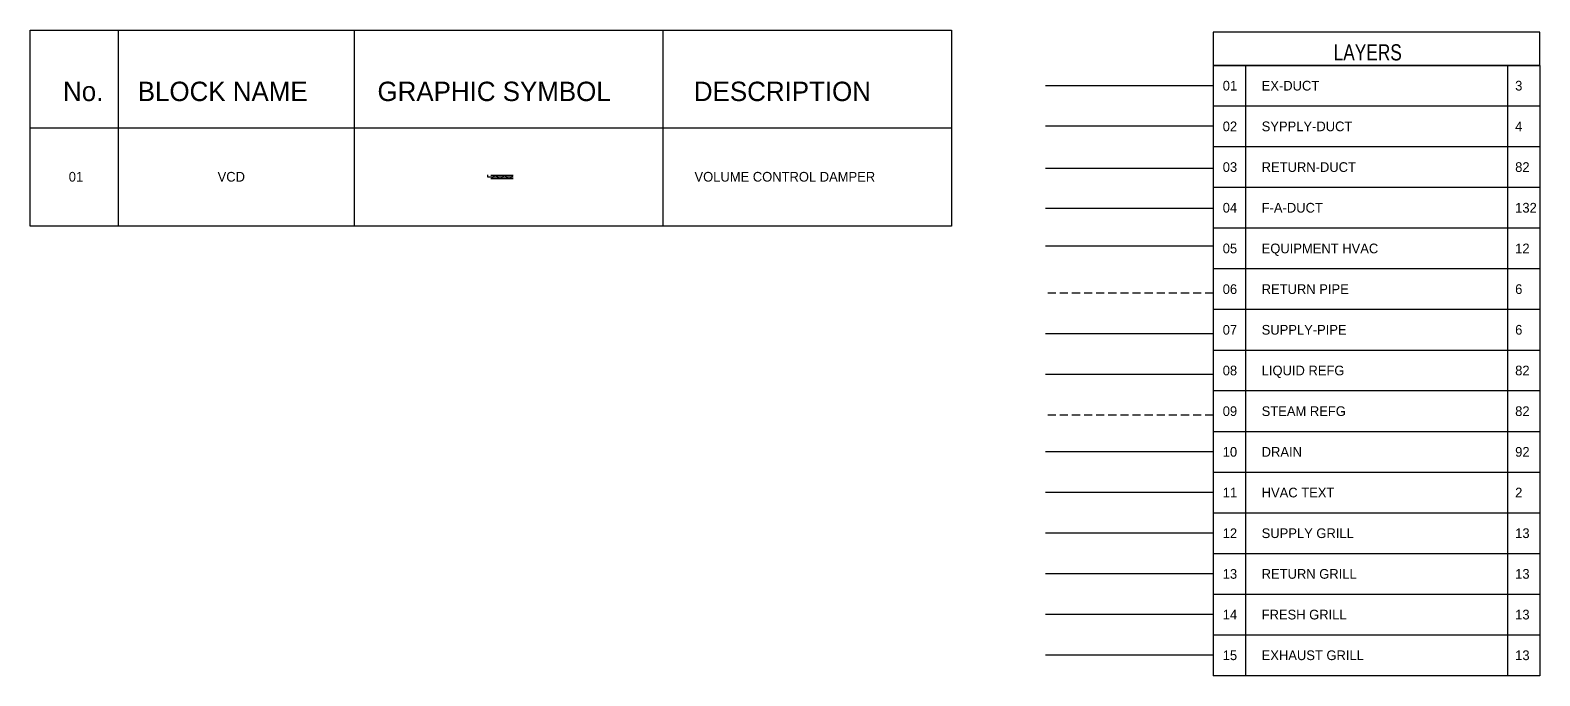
# Model space of a CAD drawing. Header units: millimetres. Extents: x 259256 to 648017, y 366981 to 480499.
# Drawn here: x 259256 to 306009, y 388557 to 408546 of the extents above; entities that cross this region are included whole.
import ezdxf

# ---------------------------------------------------------------- set-up
doc = ezdxf.new("R2010")
doc.units = ezdxf.units.MM
doc.linetypes.add('DASHED', pattern=[0.75, 0.5, -0.25])
doc.linetypes.add('HIDDEN', pattern=[0.375, 0.25, -0.125])
for name, color, linetype in [('12- EQUIPMENT HVAC', 12, 'Continuous'), ('3- SUPPLY DUCT', 3, 'Continuous'), ('3-SUPPLY-DUCT', 3, 'Continuous'), ('4-TEXT-HVAC', 4, 'Continuous'), ('40-REFERENCE-DRAWINGS-0-35', 40, 'Continuous'), ('70-FRAM-DETAIL-0-45', 70, 'Continuous'), ('84- SCHEDUAL HVAC', 84, 'Continuous'), ('CHW-R', 6, 'HIDDEN'), ('CHW-S', 6, 'Continuous'), ('EXHAUST GRILL', 13, 'Continuous'), ('FRESH GRILL', 13, 'Continuous'), ('HVAC-TEXT', 2, 'Continuous'), ('M-COND-PIPE', 92, 'Continuous'), ('M-EXHS-DUCT', 3, 'Continuous'), ('M-HVAC-FAIR', 132, 'Continuous'), ('M-HVAC-RETN', 82, 'Continuous'), ('M-HVAC-SUPP', 4, 'Continuous'), ('M-REFG-LPIP', 82, 'Continuous'), ('M-REFG-SPIP', 82, 'DASHED'), ('RETURN GRILL', 13, 'Continuous'), ('SUPPLY GRILL', 13, 'Continuous'), ('V.D', 12, 'Continuous')]:
    doc.layers.add(name, color=color, linetype=linetype)
doc.styles.add('STENCIL', font='stencil.shx')
doc.styles.add('style2', font='stencil.shx')
doc.styles.add('TEXT-P', font='stencil.shx', dxfattribs={"height": 0.3})

msp = doc.modelspace()

# ---------------------------------------------------------------- linework, layer by layer
at = {"layer": '12- EQUIPMENT HVAC'}
msp.add_line((295895, 401858), (290701, 401858), dxfattribs=at)
at = {"layer": '3- SUPPLY DUCT'}
for p, q in [((306009, 407452), (295895, 407452)), ((306009, 406192), (295895, 406192)), ((306009, 404933), (295895, 404933)), ((306009, 403673), (295895, 403673)), ((306009, 402413), (295895, 402413)), ((306009, 401154), (295895, 401154)), ((306009, 399894), (295895, 399894)), ((306009, 398634), (295895, 398634)), ((306009, 397375), (295895, 397375)), ((306009, 396115), (295895, 396115)), ((306009, 394855), (295895, 394855)), ((306009, 393596), (295895, 393596)), ((306009, 392336), (295895, 392336)), ((306009, 391076), (295895, 391076)), ((306009, 389817), (295895, 389817)), ((306009, 388557), (295895, 388557))]:
    msp.add_line(p, q, dxfattribs=at)
at = {"layer": '3-SUPPLY-DUCT'}
for p, q in [((295895, 407452), (295895, 388557)), ((306009, 407452), (295895, 407452)), ((296895, 407452), (296895, 388557)), ((305009, 407452), (305009, 388557)), ((306009, 407452), (306009, 388557))]:
    msp.add_line(p, q, dxfattribs=at)
at = {"layer": '70-FRAM-DETAIL-0-45'}
msp.add_lwpolyline([(295895, 407452), (306009, 407452), (306009, 408483), (295895, 408483)], close=True, dxfattribs=at)
at = {"layer": '84- SCHEDUAL HVAC'}
for p, q in [((261977, 408546), (261977, 402479)), ((269291, 408546), (269291, 402479)), ((278853, 408546), (278853, 402479)), ((287785, 408546), (287785, 402479)), ((287785, 405513), (259256, 405513)), ((287785, 402479), (259256, 402479))]:
    msp.add_line(p, q, dxfattribs=at)
msp.add_lwpolyline([(259256, 402479), (259256, 408546), (287785, 408546)], dxfattribs=at)
at = {"layer": 'CHW-R', "ltscale": 1000}
msp.add_line((295895, 400404), (290701, 400404), dxfattribs=at)
at = {"layer": 'CHW-S'}
msp.add_line((295895, 399149), (290701, 399149), dxfattribs=at)
at = {"layer": 'EXHAUST GRILL', "color": 13}
msp.add_line((295895, 389196), (290701, 389196), dxfattribs=at)
at = {"layer": 'FRESH GRILL', "color": 13}
msp.add_line((295895, 390455), (290701, 390455), dxfattribs=at)
at = {"layer": 'HVAC-TEXT'}
msp.add_line((295895, 394234), (290701, 394234), dxfattribs=at)
at = {"layer": 'M-COND-PIPE'}
msp.add_line((295895, 395494), (290701, 395494), dxfattribs=at)
at = {"layer": 'M-EXHS-DUCT'}
msp.add_line((295895, 406824), (290701, 406824), dxfattribs=at)
at = {"layer": 'M-HVAC-FAIR'}
msp.add_line((295895, 403025), (290701, 403025), dxfattribs=at)
at = {"layer": 'M-HVAC-RETN'}
msp.add_line((295895, 404259), (290701, 404259), dxfattribs=at)
at = {"layer": 'M-HVAC-SUPP'}
msp.add_line((295895, 405578), (290701, 405578), dxfattribs=at)
at = {"layer": 'M-REFG-LPIP'}
msp.add_line((295895, 397890), (290701, 397890), dxfattribs=at)
at = {"layer": 'M-REFG-SPIP', "ltscale": 500}
msp.add_line((295895, 396630), (290701, 396630), dxfattribs=at)
at = {"layer": 'RETURN GRILL', "color": 13}
msp.add_line((295895, 391715), (290701, 391715), dxfattribs=at)
at = {"layer": 'SUPPLY GRILL', "color": 13}
msp.add_line((295895, 392975), (290701, 392975), dxfattribs=at)
at = {"layer": 'V.D', "color": 12}
for p, q in [((273427, 403997, 12938), (273427, 404067, 12938)), ((274218, 403997, 12938), (273427, 403997, 12938)), ((274218, 404047, 12938), (273518, 404047, 12938)), ((274218, 403947, 12938), (273518, 403947, 12938)), ((273625, 404037, 12938), (273545, 403957, 12938)), ((273695, 404037, 12938), (273775, 403957, 12938)), ((273913, 404037, 12938), (273833, 403957, 12938)), ((273974, 404037, 12938), (274054, 403957, 12938)), ((274189, 404037, 12938), (274109, 403957, 12938))]:
    msp.add_line(p, q, dxfattribs=at)
for centre in [(273585, 403997, 12938), (273735, 403997, 12938), (273873, 403997, 12938), (274014, 403997, 12938), (274149, 403997, 12938)]:
    msp.add_ellipse(centre, major_axis=(-8.49, -8.49), ratio=1, start_param=-0.785398, end_param=5.497787, dxfattribs=at)

# ---------------------------------------------------------------- texts
at = {"layer": '12- EQUIPMENT HVAC', "style": 'STENCIL'}
for s, p in [('05', (296189, 401639)), ('EQUIPMENT HVAC', (297395, 401639)), ('12', (305246, 401639))]:
    msp.add_text(s, height=300, dxfattribs=at).set_placement(p)
at = {"layer": '4-TEXT-HVAC', "color": 4, "style": 'style2'}
for s, p in [('01', (260450, 403858)), ('VCD', (265061, 403858)), ('VOLUME CONTROL DAMPER ', (279830, 403858))]:
    msp.add_text(s, height=300, dxfattribs=at).set_placement(p)
at = {"layer": '40-REFERENCE-DRAWINGS-0-35', "lineweight": 35, "style": 'STENCIL', "width": 0.8}
msp.add_text('LAYERS', height=500, dxfattribs=at).set_placement((299624, 407610))
at = {"layer": '40-REFERENCE-DRAWINGS-0-35', "lineweight": 35, "style": 'STENCIL'}
for s, p in [('No.', (260273, 406352)), ('BLOCK NAME', (262587, 406352)), ('GRAPHIC SYMBOL', (270012, 406352)), ('DESCRIPTION', (279811, 406352))]:
    msp.add_text(s, height=600, dxfattribs=at).set_placement(p)
at = {"layer": 'CHW-R', "style": 'TEXT-P'}
for s, p in [('06', (296189, 400379)), ('RETURN PIPE', (297395, 400379)), ('6', (305246, 400379))]:
    msp.add_text(s, height=300, dxfattribs=at).set_placement(p)
at = {"layer": 'CHW-S', "style": 'TEXT-P'}
for s, p in [('07', (296189, 399120)), ('SUPPLY-PIPE', (297395, 399120)), ('6', (305246, 399120))]:
    msp.add_text(s, height=300, dxfattribs=at).set_placement(p)
at = {"layer": 'EXHAUST GRILL', "color": 13, "style": 'STENCIL'}
for s, p in [('15', (296189, 389043)), ('EXHAUST GRILL', (297395, 389043)), ('13', (305246, 389043))]:
    msp.add_text(s, height=300, dxfattribs=at).set_placement(p)
at = {"layer": 'FRESH GRILL', "color": 13, "style": 'STENCIL'}
for s, p in [('14', (296189, 390302)), ('FRESH GRILL', (297395, 390302)), ('13', (305246, 390302))]:
    msp.add_text(s, height=300, dxfattribs=at).set_placement(p)
at = {"layer": 'HVAC-TEXT', "style": 'STENCIL'}
for s, p in [('11', (296189, 394081)), ('HVAC TEXT', (297395, 394081)), ('2', (305246, 394081))]:
    msp.add_text(s, height=300, dxfattribs=at).set_placement(p)
at = {"layer": 'M-COND-PIPE', "style": 'STENCIL'}
for s, p in [('10', (296189, 395341)), ('DRAIN', (297395, 395341)), ('92', (305246, 395341))]:
    msp.add_text(s, height=300, dxfattribs=at).set_placement(p)
at = {"layer": 'M-EXHS-DUCT', "style": 'TEXT-P'}
for s, p in [('01', (296189, 406678)), ('EX-DUCT', (297395, 406678)), ('3', (305246, 406678))]:
    msp.add_text(s, height=300, dxfattribs=at).set_placement(p)
at = {"layer": 'M-HVAC-FAIR', "style": 'STENCIL'}
for s, p in [('04', (296189, 402899)), ('F-A-DUCT', (297395, 402899)), ('132', (305246, 402899))]:
    msp.add_text(s, height=300, dxfattribs=at).set_placement(p)
at = {"layer": 'M-HVAC-RETN', "style": 'TEXT-P'}
for s, p in [('03', (296189, 404158)), ('RETURN-DUCT', (297395, 404158)), ('82', (305246, 404158))]:
    msp.add_text(s, height=300, dxfattribs=at).set_placement(p)
at = {"layer": 'M-HVAC-SUPP', "style": 'TEXT-P'}
for s, p in [('02', (296189, 405418)), ('SYPPLY-DUCT', (297395, 405418)), ('4', (305246, 405418))]:
    msp.add_text(s, height=300, dxfattribs=at).set_placement(p)
at = {"layer": 'M-REFG-LPIP', "style": 'TEXT-P'}
for s, p in [('08', (296189, 397860)), ('LIQUID REFG', (297395, 397860)), ('82', (305246, 397860))]:
    msp.add_text(s, height=300, dxfattribs=at).set_placement(p)
at = {"layer": 'M-REFG-SPIP', "style": 'TEXT-P'}
for s, p in [('09', (296189, 396601)), ('STEAM REFG', (297395, 396601)), ('82', (305246, 396601))]:
    msp.add_text(s, height=300, dxfattribs=at).set_placement(p)
at = {"layer": 'RETURN GRILL', "color": 13, "style": 'STENCIL'}
for s, p in [('13', (296189, 391562)), ('RETURN GRILL', (297395, 391562)), ('13', (305246, 391562))]:
    msp.add_text(s, height=300, dxfattribs=at).set_placement(p)
at = {"layer": 'SUPPLY GRILL', "color": 13, "style": 'STENCIL'}
for s, p in [('12', (296189, 392822)), ('SUPPLY GRILL', (297395, 392822)), ('13', (305246, 392822))]:
    msp.add_text(s, height=300, dxfattribs=at).set_placement(p)

doc.saveas('drawing.dxf')
